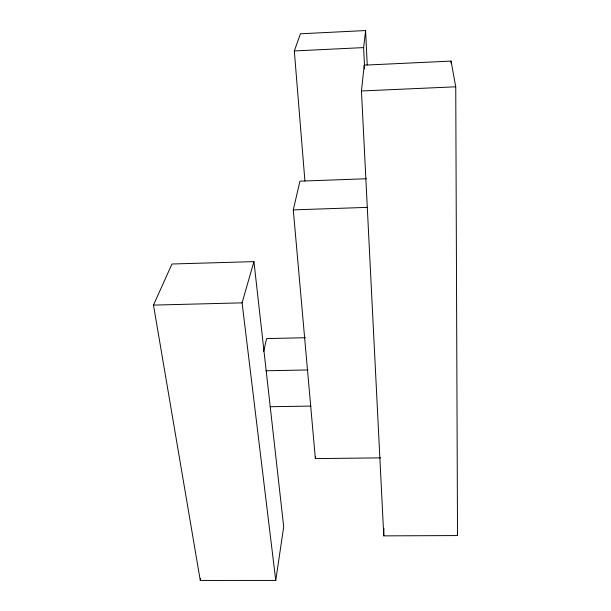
<?xml version="1.0" encoding="UTF-8"?>
<svg xmlns="http://www.w3.org/2000/svg" width="611" height="611" viewBox="0 0 611 611"><rect width="100%" height="100%" fill="white"/><g stroke="black" fill="none" stroke-linecap="round" stroke-linejoin="round"><path stroke-width="0.92" d="M383.769 535.87L361.452 90.978L364.232 65.148L451.04 61.1L455.745 86.8L457.517 535.564L383.769 535.87L383.899 528.255M364.492 65.667L363.621 47.597L365.607 30.55L300.444 33.788L294.319 50.934L304.92 181.07M380.775 457.868L315.352 458.601L315.574 456.73M275.752 580.435L283.703 526.804L253.932 261.615L171.966 264.005L153.483 305.103L200.278 580.45L275.752 580.435L242.093 302.85L253.932 261.615M263.669 351.508L266.602 338.578L305.469 337.723M315.352 458.601L293.28 209.879L299.94 181.161L366.386 178.748M200.278 580.45L200.721 578.609M294.319 50.934L363.621 47.597M361.452 90.978L455.745 86.8M293.28 209.879L367.394 207.373M153.483 305.103L242.093 302.85M265.961 370.77L307.936 369.961M270.108 406.727L310.938 406.078M457.364 533.686L457.517 535.564M364.232 65.148L364.416 68.959M365.607 30.55L367.211 64.865M451.04 61.1L451.048 63.009"/></g></svg>
